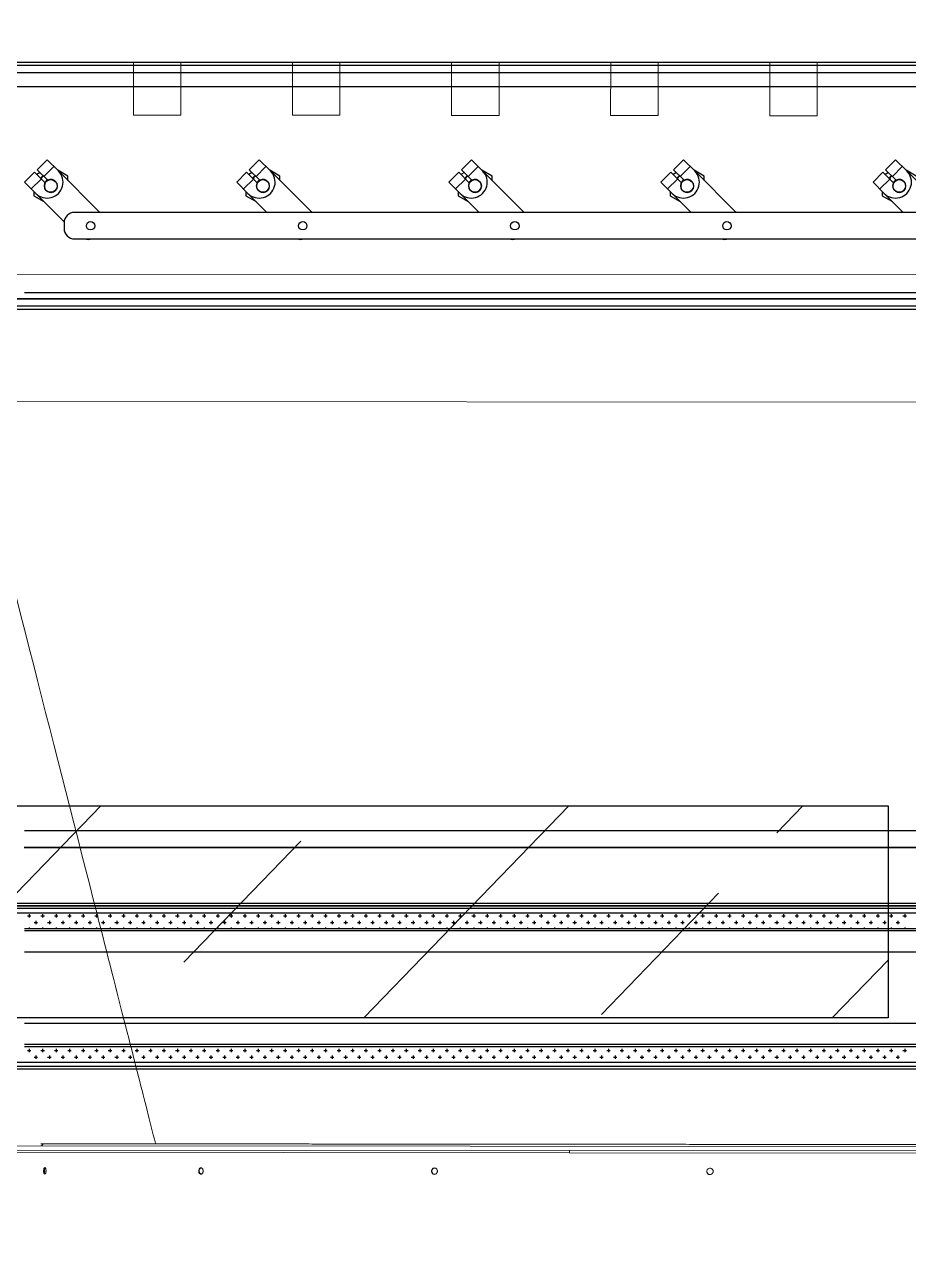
# Model space of a CAD drawing. Header units: millimetres. Extents: x -379292 to 1221486, y 92049 to 447512.
# Drawn here: x -171773 to -170940, y 213018 to 214177 of the extents above; entities that cross this region are included whole.
import ezdxf

# ---------------------------------------------------------------- set-up
doc = ezdxf.new("R2010")
doc.units = ezdxf.units.MM
doc.layers.add('05_WALL', color=3, linetype='Continuous')
doc.layers.add('E_CT_ZA', color=6, linetype='Continuous')
for name, color, linetype, lineweight in [('_Systemair', 3, 'Continuous', 30), ('_Systemair Ventilation Equipments', 7, 'Continuous', 30), ('Aironn-DEF', 7, 'Continuous', 0)]:
    doc.layers.add(name, color=color, linetype=linetype, lineweight=lineweight)
doc.styles.get("Standard").update_dxf_attribs({"font": 'segoeuil.ttf'})

# ---------------------------------------------------------------- blocks, each defined once
blk = doc.blocks.new('GFL 1250')
at = {"layer": '_Systemair Ventilation Equipments', "color": 8}
for p, q in [((12063.17, 3614.68), (12063.17, 3745.78)), ((12063.42, 3614.68), (12063.42, 3745.78)), ((12057.92, 3617.73), (12057.92, 3742.73))]:
    blk.add_line(p, q, dxfattribs=at)
blk = doc.blocks.new('RSA 1250')
at = {"layer": '_Systemair Ventilation Equipments', "color": 8}
blk.add_line((12103.56, 3752.73), (12103.56, 3607.73), dxfattribs=at)
blk = doc.blocks.new('EVH 1250')
at = {"layer": '_Systemair Ventilation Equipments', "color": 8}
for p, q in [((12307.23, 3748.71), (12307.23, 3611.71)), ((12307.48, 3748.71), (12307.48, 3611.71)), ((12307.88, 3611.71), (12307.88, 3748.71)), ((12321.98, 3611.71), (12321.98, 3748.71)), ((12322.38, 3748.71), (12322.38, 3611.71)), ((12322.63, 3748.71), (12322.63, 3611.71)), ((12309.35, 3617.75), (12309.35, 3742.75)), ((12309.55, 3617.75), (12309.55, 3742.75)), ((12311.55, 3617.75), (12311.55, 3742.75)), ((12318.28, 3617.75), (12318.28, 3742.75)), ((12320.28, 3617.75), (12320.28, 3742.75)), ((12320.48, 3617.75), (12320.48, 3742.75)), ((12308.01, 3700.74), (12308.33, 3700.74)), ((12308.17, 3700.58), (12308.17, 3700.9)), ((12308.65, 3700.1), (12308.96, 3700.1)), ((12308.81, 3699.94), (12308.81, 3700.26)), ((12309.28, 3700.74), (12309.32, 3700.74)), ((12320.71, 3700.74), (12321.03, 3700.74)), ((12320.87, 3700.58), (12320.87, 3700.9)), ((12321.35, 3700.1), (12321.66, 3700.1)), ((12321.51, 3699.94), (12321.51, 3700.26)), ((12321.98, 3700.74), (12321.99, 3700.74)), ((12308.01, 3699.47), (12308.33, 3699.47)), ((12308.17, 3699.31), (12308.17, 3699.63)), ((12308.65, 3698.83), (12308.96, 3698.83)), ((12308.81, 3698.67), (12308.81, 3698.99)), ((12309.28, 3699.47), (12309.32, 3699.47)), ((12320.71, 3699.47), (12321.03, 3699.47)), ((12320.87, 3699.31), (12320.87, 3699.63)), ((12321.35, 3698.83), (12321.66, 3698.83)), ((12321.51, 3698.67), (12321.51, 3698.99)), ((12321.98, 3699.47), (12321.99, 3699.47)), ((12308.01, 3698.2), (12308.33, 3698.2)), ((12308.17, 3698.04), (12308.17, 3698.36)), ((12308.65, 3697.56), (12308.96, 3697.56)), ((12308.81, 3697.4), (12308.81, 3697.72)), ((12309.28, 3698.2), (12309.31, 3698.2)), ((12320.71, 3698.2), (12321.03, 3698.2)), ((12320.87, 3698.04), (12320.87, 3698.36)), ((12321.35, 3697.56), (12321.66, 3697.56)), ((12321.51, 3697.4), (12321.51, 3697.72)), ((12321.98, 3698.2), (12321.99, 3698.2)), ((12308.01, 3696.93), (12308.33, 3696.93)), ((12308.17, 3696.77), (12308.17, 3697.09)), ((12308.65, 3696.29), (12308.96, 3696.29)), ((12308.81, 3696.13), (12308.81, 3696.45)), ((12309.28, 3696.93), (12309.31, 3696.93)), ((12320.71, 3696.93), (12321.03, 3696.93)), ((12320.87, 3696.77), (12320.87, 3697.09)), ((12321.35, 3696.29), (12321.66, 3696.29)), ((12321.51, 3696.13), (12321.51, 3696.45)), ((12321.98, 3696.93), (12321.99, 3696.93)), ((12308.01, 3695.66), (12308.33, 3695.66)), ((12308.17, 3695.5), (12308.17, 3695.82)), ((12308.81, 3694.86), (12308.81, 3695.18)), ((12309.28, 3695.66), (12309.31, 3695.66)), ((12320.71, 3695.66), (12321.03, 3695.66)), ((12320.87, 3695.5), (12320.87, 3695.82)), ((12321.51, 3694.86), (12321.51, 3695.18)), ((12321.98, 3695.66), (12322, 3695.66)), ((12308.01, 3694.39), (12308.33, 3694.39)), ((12308.17, 3694.23), (12308.17, 3694.55)), ((12308.65, 3695.02), (12308.96, 3695.02)), ((12309.28, 3694.39), (12309.31, 3694.39)), ((12320.71, 3694.39), (12321.03, 3694.39)), ((12320.87, 3694.23), (12320.87, 3694.55)), ((12321.35, 3695.02), (12321.66, 3695.02)), ((12321.98, 3694.39), (12322, 3694.39)), ((12308.01, 3693.12), (12308.33, 3693.12)), ((12308.17, 3692.96), (12308.17, 3693.28)), ((12308.65, 3693.75), (12308.96, 3693.75)), ((12308.81, 3693.59), (12308.81, 3693.91)), ((12309.28, 3693.12), (12309.31, 3693.12)), ((12320.71, 3693.12), (12321.03, 3693.12)), ((12320.87, 3692.96), (12320.87, 3693.28)), ((12321.35, 3693.75), (12321.66, 3693.75)), ((12321.51, 3693.59), (12321.51, 3693.91)), ((12321.98, 3693.12), (12322, 3693.12)), ((12308.01, 3691.85), (12308.33, 3691.85)), ((12308.17, 3691.69), (12308.17, 3692.01)), ((12308.65, 3692.48), (12308.96, 3692.48)), ((12308.81, 3692.32), (12308.81, 3692.64)), ((12309.28, 3691.85), (12309.31, 3691.85)), ((12320.71, 3691.85), (12321.03, 3691.85)), ((12320.87, 3691.69), (12320.87, 3692.01)), ((12321.35, 3692.48), (12321.66, 3692.48)), ((12321.51, 3692.32), (12321.51, 3692.64)), ((12321.98, 3691.85), (12322, 3691.85)), ((12308.01, 3690.58), (12308.33, 3690.58)), ((12308.17, 3690.42), (12308.17, 3690.74)), ((12308.65, 3691.21), (12308.96, 3691.21)), ((12308.81, 3691.05), (12308.81, 3691.37)), ((12309.28, 3690.58), (12309.31, 3690.58)), ((12320.71, 3690.58), (12321.03, 3690.58)), ((12320.87, 3690.42), (12320.87, 3690.74)), ((12321.35, 3691.21), (12321.66, 3691.21)), ((12321.51, 3691.05), (12321.51, 3691.37)), ((12321.98, 3690.58), (12322, 3690.58)), ((12308.17, 3689.15), (12308.17, 3689.47)), ((12308.65, 3689.94), (12308.96, 3689.94)), ((12308.81, 3689.78), (12308.81, 3690.1)), ((12320.87, 3689.15), (12320.87, 3689.47)), ((12321.35, 3689.94), (12321.66, 3689.94)), ((12321.51, 3689.78), (12321.51, 3690.1)), ((12308.01, 3689.31), (12308.33, 3689.31)), ((12308.17, 3687.88), (12308.17, 3688.2)), ((12308.65, 3688.67), (12308.96, 3688.67)), ((12308.81, 3688.51), (12308.81, 3688.83)), ((12309.28, 3689.31), (12309.31, 3689.31)), ((12320.71, 3689.31), (12321.03, 3689.31)), ((12320.87, 3687.88), (12320.87, 3688.2)), ((12321.35, 3688.67), (12321.66, 3688.67)), ((12321.51, 3688.51), (12321.51, 3688.83)), ((12321.98, 3689.31), (12322, 3689.31)), ((12308.01, 3688.04), (12308.33, 3688.04)), ((12308.65, 3687.4), (12308.96, 3687.4)), ((12308.81, 3687.24), (12308.81, 3687.56)), ((12309.28, 3688.04), (12309.31, 3688.04)), ((12320.71, 3688.04), (12321.03, 3688.04)), ((12321.35, 3687.4), (12321.66, 3687.4)), ((12321.51, 3687.24), (12321.51, 3687.56)), ((12321.98, 3688.04), (12322, 3688.04)), ((12308.01, 3686.77), (12308.33, 3686.77)), ((12308.17, 3686.61), (12308.17, 3686.93)), ((12308.65, 3686.13), (12308.96, 3686.13)), ((12308.81, 3685.97), (12308.81, 3686.29)), ((12309.28, 3686.77), (12309.31, 3686.77)), ((12320.71, 3686.77), (12321.03, 3686.77)), ((12320.87, 3686.61), (12320.87, 3686.93)), ((12321.35, 3686.13), (12321.66, 3686.13)), ((12321.51, 3685.97), (12321.51, 3686.29)), ((12321.98, 3686.77), (12322, 3686.77)), ((12308.01, 3685.5), (12308.33, 3685.5)), ((12308.17, 3685.34), (12308.17, 3685.66)), ((12308.65, 3684.86), (12308.96, 3684.86)), ((12308.81, 3684.7), (12308.81, 3685.02)), ((12309.28, 3685.5), (12309.3, 3685.5)), ((12320.71, 3685.5), (12321.03, 3685.5)), ((12320.87, 3685.34), (12320.87, 3685.66)), ((12321.35, 3684.86), (12321.66, 3684.86)), ((12321.51, 3684.7), (12321.51, 3685.02)), ((12321.98, 3685.5), (12322, 3685.5)), ((12308.01, 3684.23), (12308.33, 3684.23)), ((12308.17, 3684.07), (12308.17, 3684.39)), ((12308.65, 3683.59), (12308.96, 3683.59)), ((12308.81, 3683.43), (12308.81, 3683.75)), ((12309.28, 3684.23), (12309.3, 3684.23)), ((12320.71, 3684.23), (12321.03, 3684.23)), ((12320.87, 3684.07), (12320.87, 3684.39)), ((12321.35, 3683.59), (12321.66, 3683.59)), ((12321.51, 3683.43), (12321.51, 3683.75)), ((12321.98, 3684.23), (12322, 3684.23)), ((12308.01, 3682.96), (12308.33, 3682.96)), ((12308.17, 3682.8), (12308.17, 3683.12)), ((12308.81, 3682.16), (12308.81, 3682.48)), ((12309.28, 3682.96), (12309.3, 3682.96)), ((12320.71, 3682.96), (12321.03, 3682.96)), ((12320.87, 3682.8), (12320.87, 3683.12)), ((12321.51, 3682.16), (12321.51, 3682.48)), ((12321.98, 3682.96), (12322, 3682.96)), ((12308.01, 3681.69), (12308.33, 3681.69)), ((12308.17, 3681.53), (12308.17, 3681.85)), ((12308.65, 3682.32), (12308.96, 3682.32)), ((12308.81, 3680.89), (12308.81, 3681.21)), ((12309.28, 3681.69), (12309.3, 3681.69)), ((12320.71, 3681.69), (12321.03, 3681.69)), ((12320.87, 3681.53), (12320.87, 3681.85)), ((12321.35, 3682.32), (12321.66, 3682.32)), ((12321.51, 3680.89), (12321.51, 3681.21)), ((12321.98, 3681.69), (12322, 3681.69)), ((12308.01, 3680.42), (12308.33, 3680.42)), ((12308.17, 3680.26), (12308.17, 3680.58)), ((12308.65, 3681.05), (12308.96, 3681.05)), ((12309.28, 3680.42), (12309.3, 3680.42)), ((12320.71, 3680.42), (12321.03, 3680.42)), ((12320.87, 3680.26), (12320.87, 3680.58)), ((12321.35, 3681.05), (12321.66, 3681.05)), ((12321.98, 3680.42), (12322, 3680.42)), ((12308.01, 3679.15), (12308.33, 3679.15)), ((12308.17, 3678.99), (12308.17, 3679.31)), ((12308.65, 3679.78), (12308.96, 3679.78)), ((12308.81, 3679.62), (12308.81, 3679.94)), ((12309.28, 3679.15), (12309.3, 3679.15)), ((12320.71, 3679.15), (12321.03, 3679.15)), ((12320.87, 3678.99), (12320.87, 3679.31)), ((12321.35, 3679.78), (12321.66, 3679.78)), ((12321.51, 3679.62), (12321.51, 3679.94)), ((12321.98, 3679.15), (12322, 3679.15)), ((12308.01, 3677.88), (12308.33, 3677.88)), ((12308.17, 3677.72), (12308.17, 3678.04)), ((12308.65, 3678.51), (12308.96, 3678.51)), ((12308.81, 3678.35), (12308.81, 3678.67)), ((12309.28, 3677.88), (12309.3, 3677.88)), ((12320.71, 3677.88), (12321.03, 3677.88)), ((12320.87, 3677.72), (12320.87, 3678.04)), ((12321.35, 3678.51), (12321.66, 3678.51)), ((12321.51, 3678.35), (12321.51, 3678.67)), ((12321.98, 3677.88), (12322, 3677.88)), ((12308.01, 3676.61), (12308.33, 3676.61)), ((12308.17, 3676.45), (12308.17, 3676.77)), ((12308.65, 3677.24), (12308.96, 3677.24)), ((12308.81, 3677.08), (12308.81, 3677.4)), ((12309.28, 3676.61), (12309.3, 3676.61)), ((12320.71, 3676.61), (12321.03, 3676.61)), ((12320.87, 3676.45), (12320.87, 3676.77)), ((12321.35, 3677.24), (12321.66, 3677.24)), ((12321.51, 3677.08), (12321.51, 3677.4)), ((12321.98, 3676.61), (12322, 3676.61)), ((12308.17, 3675.18), (12308.17, 3675.5)), ((12308.65, 3675.97), (12308.96, 3675.97)), ((12308.81, 3675.81), (12308.81, 3676.13)), ((12320.87, 3675.18), (12320.87, 3675.5)), ((12321.35, 3675.97), (12321.66, 3675.97)), ((12321.51, 3675.81), (12321.51, 3676.13)), ((12308.01, 3675.34), (12308.33, 3675.34)), ((12308.65, 3674.7), (12308.96, 3674.7)), ((12308.81, 3674.54), (12308.81, 3674.86)), ((12309.28, 3675.34), (12309.3, 3675.34)), ((12320.71, 3675.34), (12321.03, 3675.34)), ((12321.35, 3674.7), (12321.66, 3674.7)), ((12321.51, 3674.54), (12321.51, 3674.86)), ((12321.98, 3675.34), (12322, 3675.34)), ((12308.01, 3674.07), (12308.33, 3674.07)), ((12308.17, 3673.91), (12308.17, 3674.23)), ((12308.65, 3673.43), (12308.96, 3673.43)), ((12308.81, 3673.27), (12308.81, 3673.59)), ((12309.28, 3674.07), (12309.31, 3674.07)), ((12320.71, 3674.07), (12321.03, 3674.07)), ((12320.87, 3673.91), (12320.87, 3674.23)), ((12321.35, 3673.43), (12321.66, 3673.43)), ((12321.51, 3673.27), (12321.51, 3673.59)), ((12321.98, 3674.07), (12322, 3674.07)), ((12308.01, 3672.8), (12308.33, 3672.8)), ((12308.17, 3672.64), (12308.17, 3672.96)), ((12308.65, 3672.16), (12308.96, 3672.16)), ((12308.81, 3672), (12308.81, 3672.32)), ((12309.28, 3672.8), (12309.31, 3672.8)), ((12320.71, 3672.8), (12321.03, 3672.8)), ((12320.87, 3672.64), (12320.87, 3672.96)), ((12321.35, 3672.16), (12321.66, 3672.16)), ((12321.51, 3672), (12321.51, 3672.32)), ((12321.98, 3672.8), (12322, 3672.8)), ((12308.01, 3671.53), (12308.33, 3671.53)), ((12308.17, 3671.37), (12308.17, 3671.69)), ((12308.65, 3670.89), (12308.96, 3670.89)), ((12308.81, 3670.73), (12308.81, 3671.05)), ((12309.28, 3671.53), (12309.31, 3671.53)), ((12320.71, 3671.53), (12321.03, 3671.53)), ((12320.87, 3671.37), (12320.87, 3671.69)), ((12321.35, 3670.89), (12321.66, 3670.89)), ((12321.51, 3670.73), (12321.51, 3671.05)), ((12321.98, 3671.53), (12322, 3671.53)), ((12308.01, 3670.26), (12308.33, 3670.26)), ((12308.17, 3670.1), (12308.17, 3670.42)), ((12308.65, 3669.62), (12308.96, 3669.62)), ((12308.81, 3669.46), (12308.81, 3669.78)), ((12309.28, 3670.26), (12309.31, 3670.26)), ((12320.71, 3670.26), (12321.03, 3670.26)), ((12320.87, 3670.1), (12320.87, 3670.42)), ((12321.35, 3669.62), (12321.66, 3669.62)), ((12321.51, 3669.46), (12321.51, 3669.78)), ((12321.98, 3670.26), (12322, 3670.26)), ((12308.01, 3668.99), (12308.33, 3668.99)), ((12308.17, 3668.83), (12308.17, 3669.15)), ((12308.81, 3668.19), (12308.81, 3668.51)), ((12309.28, 3668.99), (12309.31, 3668.99)), ((12320.71, 3668.99), (12321.03, 3668.99)), ((12320.87, 3668.83), (12320.87, 3669.15)), ((12321.51, 3668.19), (12321.51, 3668.51)), ((12321.98, 3668.99), (12322, 3668.99)), ((12308.01, 3667.72), (12308.33, 3667.72)), ((12308.17, 3667.56), (12308.17, 3667.88)), ((12308.65, 3668.35), (12308.96, 3668.35)), ((12309.28, 3667.72), (12309.31, 3667.72)), ((12320.71, 3667.72), (12321.03, 3667.72)), ((12320.87, 3667.56), (12320.87, 3667.88)), ((12321.35, 3668.35), (12321.66, 3668.35)), ((12321.98, 3667.72), (12322, 3667.72)), ((12308.01, 3666.45), (12308.33, 3666.45)), ((12308.17, 3666.29), (12308.17, 3666.61)), ((12308.65, 3667.08), (12308.96, 3667.08)), ((12308.81, 3666.92), (12308.81, 3667.24)), ((12309.28, 3666.45), (12309.31, 3666.45)), ((12320.71, 3666.45), (12321.03, 3666.45)), ((12320.87, 3666.29), (12320.87, 3666.61)), ((12321.35, 3667.08), (12321.66, 3667.08)), ((12321.51, 3666.92), (12321.51, 3667.24)), ((12321.98, 3666.45), (12322, 3666.45)), ((12308.01, 3665.18), (12308.33, 3665.18)), ((12308.17, 3665.02), (12308.17, 3665.34)), ((12308.65, 3665.81), (12308.96, 3665.81)), ((12308.81, 3665.65), (12308.81, 3665.97)), ((12309.28, 3665.18), (12309.31, 3665.18)), ((12320.71, 3665.18), (12321.03, 3665.18)), ((12320.87, 3665.02), (12320.87, 3665.34)), ((12321.35, 3665.81), (12321.66, 3665.81)), ((12321.51, 3665.65), (12321.51, 3665.97)), ((12321.98, 3665.18), (12322, 3665.18)), ((12308.01, 3663.91), (12308.33, 3663.91)), ((12308.17, 3663.75), (12308.17, 3664.07)), ((12308.65, 3664.54), (12308.96, 3664.54)), ((12308.81, 3664.38), (12308.81, 3664.7)), ((12309.28, 3663.91), (12309.31, 3663.91)), ((12320.71, 3663.91), (12321.03, 3663.91)), ((12320.87, 3663.75), (12320.87, 3664.07)), ((12321.35, 3664.54), (12321.66, 3664.54)), ((12321.51, 3664.38), (12321.51, 3664.7)), ((12321.98, 3663.91), (12321.99, 3663.91)), ((12308.17, 3662.48), (12308.17, 3662.8)), ((12308.65, 3663.27), (12308.96, 3663.27)), ((12308.81, 3663.11), (12308.81, 3663.43)), ((12320.87, 3662.48), (12320.87, 3662.8)), ((12321.35, 3663.27), (12321.66, 3663.27)), ((12321.51, 3663.11), (12321.51, 3663.43)), ((12308.01, 3662.64), (12308.33, 3662.64)), ((12308.17, 3661.21), (12308.17, 3661.53)), ((12308.65, 3662), (12308.96, 3662)), ((12308.81, 3661.84), (12308.81, 3662.16)), ((12309.28, 3662.64), (12309.31, 3662.64)), ((12320.71, 3662.64), (12321.03, 3662.64)), ((12320.87, 3661.21), (12320.87, 3661.53)), ((12321.35, 3662), (12321.66, 3662)), ((12321.51, 3661.84), (12321.51, 3662.16)), ((12321.98, 3662.64), (12321.99, 3662.64)), ((12308.01, 3661.37), (12308.33, 3661.37)), ((12308.65, 3660.73), (12308.96, 3660.73)), ((12308.81, 3660.57), (12308.81, 3660.89)), ((12309.28, 3661.37), (12309.32, 3661.37)), ((12320.71, 3661.37), (12321.03, 3661.37)), ((12321.35, 3660.73), (12321.66, 3660.73)), ((12321.51, 3660.57), (12321.51, 3660.89)), ((12321.98, 3661.37), (12321.99, 3661.37)), ((12308.01, 3660.1), (12308.33, 3660.1)), ((12308.17, 3659.94), (12308.17, 3660.26)), ((12308.65, 3659.46), (12308.96, 3659.46)), ((12308.81, 3659.3), (12308.81, 3659.62)), ((12309.28, 3660.1), (12309.32, 3660.1)), ((12320.71, 3660.1), (12321.03, 3660.1)), ((12320.87, 3659.94), (12320.87, 3660.26)), ((12321.35, 3659.46), (12321.66, 3659.46)), ((12321.51, 3659.3), (12321.51, 3659.62)), ((12321.98, 3660.1), (12321.99, 3660.1)), ((12308.01, 3658.83), (12308.33, 3658.83)), ((12308.17, 3658.67), (12308.17, 3658.99)), ((12308.65, 3658.19), (12308.96, 3658.19)), ((12308.81, 3658.03), (12308.81, 3658.35)), ((12309.28, 3658.83), (12309.32, 3658.83)), ((12320.71, 3658.83), (12321.03, 3658.83)), ((12320.87, 3658.67), (12320.87, 3658.99)), ((12321.35, 3658.19), (12321.66, 3658.19)), ((12321.51, 3658.03), (12321.51, 3658.35)), ((12321.98, 3658.83), (12321.99, 3658.83)), ((12308.01, 3657.56), (12308.33, 3657.56)), ((12308.17, 3657.4), (12308.17, 3657.72)), ((12308.65, 3656.92), (12308.96, 3656.92)), ((12308.81, 3656.76), (12308.81, 3657.08)), ((12309.28, 3657.56), (12309.32, 3657.56)), ((12320.71, 3657.56), (12321.03, 3657.56)), ((12320.87, 3657.4), (12320.87, 3657.72)), ((12321.35, 3656.92), (12321.66, 3656.92)), ((12321.51, 3656.76), (12321.51, 3657.08)), ((12321.98, 3657.56), (12321.99, 3657.56)), ((12308.01, 3656.29), (12308.33, 3656.29)), ((12308.17, 3656.13), (12308.17, 3656.45)), ((12308.81, 3655.49), (12308.81, 3655.81)), ((12309.28, 3656.29), (12309.32, 3656.29)), ((12320.71, 3656.29), (12321.03, 3656.29)), ((12320.87, 3656.13), (12320.87, 3656.45)), ((12321.51, 3655.49), (12321.51, 3655.81)), ((12321.98, 3656.29), (12321.99, 3656.29)), ((12308.01, 3655.02), (12308.33, 3655.02)), ((12308.17, 3654.86), (12308.17, 3655.18)), ((12308.65, 3655.65), (12308.96, 3655.65)), ((12308.81, 3654.22), (12308.81, 3654.54)), ((12309.28, 3655.02), (12309.32, 3655.02)), ((12320.71, 3655.02), (12321.03, 3655.02)), ((12320.87, 3654.86), (12320.87, 3655.18)), ((12321.35, 3655.65), (12321.66, 3655.65)), ((12321.51, 3654.22), (12321.51, 3654.54)), ((12321.98, 3655.02), (12321.99, 3655.02)), ((12308.01, 3653.75), (12308.33, 3653.75)), ((12308.17, 3653.59), (12308.17, 3653.91)), ((12308.65, 3654.38), (12308.96, 3654.38)), ((12309.28, 3653.75), (12309.32, 3653.75)), ((12320.71, 3653.75), (12321.03, 3653.75)), ((12320.87, 3653.59), (12320.87, 3653.91)), ((12321.35, 3654.38), (12321.66, 3654.38)), ((12321.98, 3653.75), (12321.99, 3653.75)), ((12308.01, 3652.48), (12308.33, 3652.48)), ((12308.17, 3652.32), (12308.17, 3652.64)), ((12308.65, 3653.11), (12308.96, 3653.11)), ((12308.81, 3652.95), (12308.81, 3653.27)), ((12309.28, 3652.48), (12309.32, 3652.48)), ((12320.71, 3652.48), (12321.03, 3652.48)), ((12320.87, 3652.32), (12320.87, 3652.64)), ((12321.35, 3653.11), (12321.66, 3653.11)), ((12321.51, 3652.95), (12321.51, 3653.27)), ((12321.98, 3652.48), (12321.99, 3652.48)), ((12308.01, 3651.21), (12308.33, 3651.21)), ((12308.17, 3651.05), (12308.17, 3651.37)), ((12308.65, 3651.84), (12308.96, 3651.84)), ((12308.81, 3651.68), (12308.81, 3652)), ((12309.28, 3651.21), (12309.32, 3651.21)), ((12320.71, 3651.21), (12321.03, 3651.21)), ((12320.87, 3651.05), (12320.87, 3651.37)), ((12321.35, 3651.84), (12321.66, 3651.84)), ((12321.51, 3651.68), (12321.51, 3652)), ((12321.98, 3651.21), (12321.99, 3651.21)), ((12308.01, 3649.94), (12308.33, 3649.94)), ((12308.17, 3649.78), (12308.17, 3650.1)), ((12308.65, 3650.57), (12308.96, 3650.57)), ((12308.81, 3650.41), (12308.81, 3650.73)), ((12309.28, 3649.94), (12309.32, 3649.94)), ((12320.71, 3649.94), (12321.03, 3649.94)), ((12320.87, 3649.78), (12320.87, 3650.1)), ((12321.35, 3650.57), (12321.66, 3650.57)), ((12321.51, 3650.41), (12321.51, 3650.73)), ((12321.98, 3649.94), (12321.99, 3649.94)), ((12308.17, 3648.51), (12308.17, 3648.83)), ((12308.65, 3649.3), (12308.96, 3649.3)), ((12308.81, 3649.14), (12308.81, 3649.46)), ((12320.87, 3648.51), (12320.87, 3648.83)), ((12321.35, 3649.3), (12321.66, 3649.3)), ((12321.51, 3649.14), (12321.51, 3649.46)), ((12308.01, 3648.67), (12308.33, 3648.67)), ((12308.65, 3648.03), (12308.96, 3648.03)), ((12308.81, 3647.87), (12308.81, 3648.19)), ((12309.28, 3648.67), (12309.33, 3648.67)), ((12320.71, 3648.67), (12321.03, 3648.67)), ((12321.35, 3648.03), (12321.66, 3648.03)), ((12321.51, 3647.87), (12321.51, 3648.19)), ((12321.98, 3648.67), (12321.99, 3648.67)), ((12308.01, 3647.4), (12308.33, 3647.4)), ((12308.17, 3647.24), (12308.17, 3647.56)), ((12308.65, 3646.76), (12308.96, 3646.76)), ((12308.81, 3646.6), (12308.81, 3646.92)), ((12309.28, 3647.4), (12309.33, 3647.4)), ((12320.71, 3647.4), (12321.03, 3647.4)), ((12320.87, 3647.24), (12320.87, 3647.56)), ((12321.35, 3646.76), (12321.66, 3646.76)), ((12321.51, 3646.6), (12321.51, 3646.92)), ((12321.98, 3647.4), (12321.99, 3647.4)), ((12308.01, 3646.13), (12308.33, 3646.13)), ((12308.17, 3645.97), (12308.17, 3646.29)), ((12308.65, 3645.49), (12308.96, 3645.49)), ((12308.81, 3645.33), (12308.81, 3645.65)), ((12309.28, 3646.13), (12309.33, 3646.13)), ((12320.71, 3646.13), (12321.03, 3646.13)), ((12320.87, 3645.97), (12320.87, 3646.29)), ((12321.35, 3645.49), (12321.66, 3645.49)), ((12321.51, 3645.33), (12321.51, 3645.65)), ((12321.98, 3646.13), (12321.99, 3646.13)), ((12308.01, 3644.86), (12308.33, 3644.86)), ((12308.17, 3644.7), (12308.17, 3645.02)), ((12308.65, 3644.22), (12308.96, 3644.22)), ((12308.81, 3644.06), (12308.81, 3644.38)), ((12309.28, 3644.86), (12309.33, 3644.86)), ((12320.71, 3644.86), (12321.03, 3644.86)), ((12320.87, 3644.7), (12320.87, 3645.02)), ((12321.35, 3644.22), (12321.66, 3644.22)), ((12321.51, 3644.06), (12321.51, 3644.38)), ((12321.98, 3644.86), (12321.99, 3644.86)), ((12308.01, 3643.59), (12308.33, 3643.59)), ((12308.17, 3643.43), (12308.17, 3643.75)), ((12308.65, 3642.95), (12308.96, 3642.95)), ((12308.81, 3642.79), (12308.81, 3643.11)), ((12309.28, 3643.59), (12309.33, 3643.59)), ((12320.71, 3643.59), (12321.03, 3643.59)), ((12320.87, 3643.43), (12320.87, 3643.75)), ((12321.35, 3642.95), (12321.66, 3642.95)), ((12321.51, 3642.79), (12321.51, 3643.11)), ((12321.98, 3643.59), (12321.99, 3643.59)), ((12308.01, 3642.32), (12308.33, 3642.32)), ((12308.17, 3642.16), (12308.17, 3642.48)), ((12308.81, 3641.52), (12308.81, 3641.84)), ((12309.28, 3642.32), (12309.33, 3642.32)), ((12320.71, 3642.32), (12321.03, 3642.32)), ((12320.87, 3642.16), (12320.87, 3642.48)), ((12321.51, 3641.52), (12321.51, 3641.84)), ((12321.98, 3642.32), (12321.99, 3642.32)), ((12308.01, 3641.05), (12308.33, 3641.05)), ((12308.17, 3640.89), (12308.17, 3641.21)), ((12308.65, 3641.68), (12308.96, 3641.68)), ((12309.28, 3641.05), (12309.33, 3641.05)), ((12320.71, 3641.05), (12321.03, 3641.05)), ((12320.87, 3640.89), (12320.87, 3641.21)), ((12321.35, 3641.68), (12321.66, 3641.68)), ((12321.98, 3641.05), (12321.99, 3641.05)), ((12308.01, 3639.78), (12308.33, 3639.78)), ((12308.17, 3639.62), (12308.17, 3639.94)), ((12308.65, 3640.41), (12308.96, 3640.41)), ((12308.81, 3640.25), (12308.81, 3640.57)), ((12309.28, 3639.78), (12309.33, 3639.78)), ((12320.71, 3639.78), (12321.03, 3639.78)), ((12320.87, 3639.62), (12320.87, 3639.94)), ((12321.35, 3640.41), (12321.66, 3640.41)), ((12321.51, 3640.25), (12321.51, 3640.57)), ((12321.98, 3639.78), (12321.99, 3639.78)), ((12308.01, 3638.51), (12308.33, 3638.51)), ((12308.17, 3638.35), (12308.17, 3638.67)), ((12308.65, 3639.14), (12308.96, 3639.14)), ((12308.81, 3638.98), (12308.81, 3639.3)), ((12309.28, 3638.51), (12309.33, 3638.51)), ((12320.71, 3638.51), (12321.03, 3638.51)), ((12320.87, 3638.35), (12320.87, 3638.67)), ((12321.35, 3639.14), (12321.66, 3639.14)), ((12321.51, 3638.98), (12321.51, 3639.3)), ((12321.98, 3638.51), (12321.99, 3638.51)), ((12308.01, 3637.24), (12308.33, 3637.24)), ((12308.17, 3637.08), (12308.17, 3637.4)), ((12308.65, 3637.87), (12308.96, 3637.87)), ((12308.81, 3637.71), (12308.81, 3638.03)), ((12309.28, 3637.24), (12309.33, 3637.24)), ((12320.71, 3637.24), (12321.03, 3637.24)), ((12320.87, 3637.08), (12320.87, 3637.4)), ((12321.35, 3637.87), (12321.66, 3637.87)), ((12321.51, 3637.71), (12321.51, 3638.03)), ((12321.98, 3637.24), (12321.99, 3637.24)), ((12308.01, 3635.97), (12308.33, 3635.97)), ((12308.17, 3635.81), (12308.17, 3636.13)), ((12308.65, 3636.6), (12308.96, 3636.6)), ((12308.81, 3636.44), (12308.81, 3636.76)), ((12309.28, 3635.97), (12309.34, 3635.97)), ((12320.71, 3635.97), (12321.03, 3635.97)), ((12320.87, 3635.81), (12320.87, 3636.13)), ((12321.35, 3636.6), (12321.66, 3636.6)), ((12321.51, 3636.44), (12321.51, 3636.76)), ((12321.98, 3635.97), (12321.99, 3635.97)), ((12308.17, 3634.54), (12308.17, 3634.86)), ((12308.65, 3635.33), (12308.96, 3635.33)), ((12308.81, 3635.17), (12308.81, 3635.49)), ((12320.87, 3634.54), (12320.87, 3634.86)), ((12321.35, 3635.33), (12321.66, 3635.33)), ((12321.51, 3635.17), (12321.51, 3635.49)), ((12308.01, 3634.7), (12308.33, 3634.7)), ((12308.65, 3634.06), (12308.96, 3634.06)), ((12308.81, 3633.9), (12308.81, 3634.22)), ((12309.28, 3634.7), (12309.34, 3634.7)), ((12320.71, 3634.7), (12321.03, 3634.7)), ((12321.35, 3634.06), (12321.66, 3634.06)), ((12321.51, 3633.9), (12321.51, 3634.22)), ((12321.98, 3634.7), (12321.98, 3634.7)), ((12308.01, 3633.43), (12308.33, 3633.43)), ((12308.17, 3633.27), (12308.17, 3633.59)), ((12308.65, 3632.79), (12308.96, 3632.79)), ((12308.81, 3632.63), (12308.81, 3632.95)), ((12309.28, 3633.43), (12309.34, 3633.43)), ((12320.71, 3633.43), (12321.03, 3633.43)), ((12320.87, 3633.27), (12320.87, 3633.59)), ((12321.35, 3632.79), (12321.66, 3632.79)), ((12321.51, 3632.63), (12321.51, 3632.95)), ((12321.98, 3633.43), (12321.98, 3633.43)), ((12308.01, 3632.16), (12308.33, 3632.16)), ((12308.17, 3632), (12308.17, 3632.32)), ((12308.65, 3631.52), (12308.96, 3631.52)), ((12308.81, 3631.36), (12308.81, 3631.68)), ((12309.28, 3632.16), (12309.34, 3632.16)), ((12320.71, 3632.16), (12321.03, 3632.16)), ((12320.87, 3632), (12320.87, 3632.32)), ((12321.35, 3631.52), (12321.66, 3631.52)), ((12321.51, 3631.36), (12321.51, 3631.68)), ((12321.98, 3632.16), (12321.98, 3632.16)), ((12308.01, 3630.89), (12308.33, 3630.89)), ((12308.17, 3630.73), (12308.17, 3631.05)), ((12308.65, 3630.25), (12308.96, 3630.25)), ((12308.81, 3630.09), (12308.81, 3630.41)), ((12309.28, 3630.89), (12309.34, 3630.89)), ((12320.71, 3630.89), (12321.03, 3630.89)), ((12320.87, 3630.73), (12320.87, 3631.05)), ((12321.35, 3630.25), (12321.66, 3630.25)), ((12321.51, 3630.09), (12321.51, 3630.41)), ((12321.98, 3630.89), (12321.98, 3630.89)), ((12308.01, 3629.62), (12308.33, 3629.62)), ((12308.17, 3629.46), (12308.17, 3629.78)), ((12308.81, 3628.82), (12308.81, 3629.14)), ((12309.28, 3629.62), (12309.34, 3629.62)), ((12320.71, 3629.62), (12321.03, 3629.62)), ((12320.87, 3629.46), (12320.87, 3629.78)), ((12321.51, 3628.82), (12321.51, 3629.14)), ((12321.98, 3629.62), (12321.98, 3629.62)), ((12308.01, 3628.35), (12308.33, 3628.35)), ((12308.17, 3628.19), (12308.17, 3628.51)), ((12308.65, 3628.98), (12308.96, 3628.98)), ((12308.81, 3627.55), (12308.81, 3627.87)), ((12309.28, 3628.35), (12309.34, 3628.35)), ((12320.71, 3628.35), (12321.03, 3628.35)), ((12320.87, 3628.19), (12320.87, 3628.51)), ((12321.35, 3628.98), (12321.66, 3628.98)), ((12321.51, 3627.55), (12321.51, 3627.87)), ((12321.98, 3628.35), (12321.98, 3628.35)), ((12308.01, 3627.08), (12308.33, 3627.08)), ((12308.17, 3626.92), (12308.17, 3627.24)), ((12308.65, 3627.71), (12308.96, 3627.71)), ((12309.28, 3627.08), (12309.34, 3627.08)), ((12320.71, 3627.08), (12321.03, 3627.08)), ((12320.87, 3626.92), (12320.87, 3627.24)), ((12321.35, 3627.71), (12321.66, 3627.71)), ((12308.01, 3625.81), (12308.33, 3625.81)), ((12308.17, 3625.65), (12308.17, 3625.97)), ((12308.65, 3626.44), (12308.96, 3626.44)), ((12308.81, 3626.28), (12308.81, 3626.6)), ((12309.28, 3625.81), (12309.34, 3625.81)), ((12320.71, 3625.81), (12321.03, 3625.81)), ((12320.87, 3625.65), (12320.87, 3625.97)), ((12321.35, 3626.44), (12321.66, 3626.44)), ((12321.51, 3626.28), (12321.51, 3626.6)), ((12308.01, 3624.54), (12308.33, 3624.54)), ((12308.17, 3624.38), (12308.17, 3624.7)), ((12308.65, 3625.17), (12308.96, 3625.17)), ((12308.81, 3625.01), (12308.81, 3625.33)), ((12309.28, 3624.54), (12309.35, 3624.54)), ((12320.71, 3624.54), (12321.03, 3624.54)), ((12320.87, 3624.38), (12320.87, 3624.7)), ((12321.35, 3625.17), (12321.66, 3625.17)), ((12321.51, 3625.01), (12321.51, 3625.33)), ((12308.01, 3623.27), (12308.33, 3623.27)), ((12308.17, 3623.11), (12308.17, 3623.43)), ((12308.65, 3623.9), (12308.96, 3623.9)), ((12308.81, 3623.74), (12308.81, 3624.06)), ((12309.28, 3623.27), (12309.35, 3623.27)), ((12320.71, 3623.27), (12321.03, 3623.27)), ((12320.87, 3623.11), (12320.87, 3623.43)), ((12321.35, 3623.9), (12321.66, 3623.9)), ((12321.51, 3623.74), (12321.51, 3624.06)), ((12308.17, 3621.84), (12308.17, 3622.16)), ((12308.65, 3622.63), (12308.96, 3622.63)), ((12308.81, 3622.47), (12308.81, 3622.79)), ((12320.87, 3621.84), (12320.87, 3622.16)), ((12321.35, 3622.63), (12321.66, 3622.63)), ((12321.51, 3622.47), (12321.51, 3622.79)), ((12308.01, 3622), (12308.33, 3622)), ((12308.65, 3621.36), (12308.96, 3621.36)), ((12308.81, 3621.2), (12308.81, 3621.52)), ((12309.28, 3622), (12309.35, 3622)), ((12320.71, 3622), (12321.03, 3622)), ((12321.35, 3621.36), (12321.66, 3621.36)), ((12321.51, 3621.2), (12321.51, 3621.52)), ((12308.01, 3620.73), (12308.33, 3620.73)), ((12308.17, 3620.57), (12308.17, 3620.89)), ((12308.65, 3620.09), (12308.96, 3620.09)), ((12308.81, 3619.93), (12308.81, 3620.25)), ((12309.28, 3620.73), (12309.35, 3620.73)), ((12320.71, 3620.73), (12321.03, 3620.73)), ((12320.87, 3620.57), (12320.87, 3620.89)), ((12321.35, 3620.09), (12321.66, 3620.09)), ((12321.51, 3619.93), (12321.51, 3620.25)), ((12308.01, 3619.46), (12308.33, 3619.46)), ((12308.17, 3619.3), (12308.17, 3619.62)), ((12308.65, 3618.82), (12308.96, 3618.82)), ((12308.81, 3618.66), (12308.81, 3618.98)), ((12309.28, 3619.46), (12309.35, 3619.46)), ((12320.71, 3619.46), (12321.03, 3619.46)), ((12320.87, 3619.3), (12320.87, 3619.62)), ((12321.35, 3618.82), (12321.66, 3618.82)), ((12321.51, 3618.66), (12321.51, 3618.98)), ((12308.01, 3618.19), (12308.33, 3618.19)), ((12308.17, 3618.03), (12308.17, 3618.35)), ((12309.28, 3618.19), (12309.35, 3618.19)), ((12320.71, 3618.19), (12321.03, 3618.19)), ((12320.87, 3618.03), (12320.87, 3618.35))]:
    blk.add_line(p, q, dxfattribs=at)
blk = doc.blocks.new('GDD 1250')
at = {"layer": '_Systemair Ventilation Equipments', "color": 8, "linetype": 'Continuous'}
for p, q in [((12625.02, 1429.51), (12625.02, 1282.91)), ((12625.32, 1429.51), (12625.32, 1282.91)), ((12626.02, 1429.51), (12626.02, 1282.91)), ((12647.32, 1429.51), (12647.32, 1282.91)), ((12648.02, 1429.51), (12648.02, 1282.91)), ((12648.32, 1429.51), (12648.32, 1282.91)), ((12639.17, 1421.46), (12639.17, 1298.46)), ((12641.67, 1298.46), (12641.67, 1421.46)), ((12639.15, 1380.81), (12635.26, 1376.92)), ((12634.2, 1375.86), (12635.26, 1376.92)), ((12635.75, 1377.81), (12635.2, 1376.86)), ((12634.2, 1375.86), (12635.14, 1374.92)), ((12634.83, 1376.49), (12635.77, 1375.56)), ((12635.14, 1374.92), (12636.13, 1375.92)), ((12635.38, 1374.67), (12636.38, 1375.67)), ((12637.38, 1374.8), (12639.17, 1376.59)), ((12637.6, 1374.61), (12638.15, 1375.56)), ((12635.38, 1374.67), (12636.32, 1373.74)), ((12635.41, 1375.2), (12635.59, 1374.88)), ((12636.02, 1375.31), (12636.96, 1374.37)), ((12636.32, 1373.74), (12637.38, 1374.8)), ((12637.19, 1374.61), (12637.6, 1374.61)), ((12639.15, 1360.81), (12635.26, 1356.92)), ((12635.75, 1357.81), (12635.2, 1356.86)), ((12636.15, 1357.81), (12635.75, 1357.81)), ((12634.2, 1355.86), (12635.26, 1356.92)), ((12634.2, 1355.86), (12635.14, 1354.92)), ((12634.83, 1356.49), (12635.77, 1355.56)), ((12635.14, 1354.92), (12636.13, 1355.92)), ((12637.38, 1354.8), (12639.17, 1356.59)), ((12635.38, 1354.67), (12636.38, 1355.67)), ((12635.38, 1354.67), (12636.32, 1353.74)), ((12635.41, 1355.2), (12635.59, 1354.88)), ((12636.02, 1355.31), (12636.96, 1354.37)), ((12636.32, 1353.74), (12637.38, 1354.8)), ((12637.6, 1354.61), (12638.15, 1355.56)), ((12637.19, 1354.61), (12637.6, 1354.61)), ((12639.15, 1340.81), (12635.26, 1336.92)), ((12635.75, 1337.81), (12635.2, 1336.86)), ((12636.15, 1337.81), (12635.75, 1337.81)), ((12634.2, 1335.86), (12635.26, 1336.92)), ((12634.83, 1336.49), (12635.77, 1335.56)), ((12637.38, 1334.8), (12639.17, 1336.59)), ((12634.2, 1335.86), (12635.14, 1334.92)), ((12635.14, 1334.92), (12636.13, 1335.92)), ((12635.38, 1334.67), (12636.38, 1335.67)), ((12635.41, 1335.2), (12635.59, 1334.88)), ((12636.02, 1335.31), (12636.96, 1334.37)), ((12637.6, 1334.61), (12638.15, 1335.56)), ((12635.38, 1334.67), (12636.32, 1333.74)), ((12636.32, 1333.74), (12637.38, 1334.8)), ((12637.19, 1334.61), (12637.6, 1334.61)), ((12639.15, 1320.81), (12635.26, 1316.92)), ((12635.75, 1317.81), (12635.2, 1316.86)), ((12636.15, 1317.81), (12635.75, 1317.81)), ((12634.2, 1315.86), (12635.26, 1316.92)), ((12634.83, 1316.49), (12635.77, 1315.56)), ((12637.38, 1314.8), (12639.17, 1316.59)), ((12634.2, 1315.86), (12635.14, 1314.92)), ((12635.14, 1314.92), (12636.13, 1315.92)), ((12635.38, 1314.67), (12636.38, 1315.67)), ((12636.02, 1315.31), (12636.96, 1314.37)), ((12637.6, 1314.61), (12638.15, 1315.56)), ((12635.38, 1314.67), (12636.32, 1313.74)), ((12635.41, 1315.2), (12635.59, 1314.88)), ((12636.32, 1313.74), (12637.38, 1314.8)), ((12637.19, 1314.61), (12637.6, 1314.61)), ((12639.15, 1300.81), (12635.26, 1296.92)), ((12634.2, 1295.86), (12635.26, 1296.92)), ((12635.75, 1297.81), (12635.2, 1296.86)), ((12636.15, 1297.81), (12635.75, 1297.81)), ((12637.38, 1294.8), (12640.05, 1297.47)), ((12640.17, 1297.46), (12640.67, 1297.46)), ((12634.2, 1295.86), (12635.14, 1294.92)), ((12634.83, 1296.49), (12635.77, 1295.56)), ((12635.14, 1294.92), (12636.13, 1295.92)), ((12635.38, 1294.67), (12636.38, 1295.67)), ((12637.6, 1294.61), (12638.15, 1295.56)), ((12635.38, 1294.67), (12636.32, 1293.74)), ((12635.41, 1295.2), (12635.59, 1294.88)), ((12636.02, 1295.31), (12636.96, 1294.37)), ((12636.32, 1293.74), (12637.38, 1294.8)), ((12637.19, 1294.61), (12637.6, 1294.61))]:
    blk.add_line(p, q, dxfattribs=at)
for centre, radius in [((12636.67, 1376.21), 0.6), ((12640.42, 1359.96), 0.4), ((12636.67, 1356.21), 0.6), ((12640.42, 1339.96), 0.4), ((12636.67, 1336.21), 0.6), ((12640.42, 1319.96), 0.4), ((12636.67, 1316.21), 0.6), ((12640.42, 1299.96), 0.4), ((12636.67, 1296.21), 0.6)]:
    blk.add_circle(centre, radius, dxfattribs=at)
for centre, radius, start, end in [((12636.32, 1375.86), 1.5, 315, 135), ((12636.67, 1376.21), 0.615, 241.5321, 208.4679), ((12636.67, 1376.21), 1.15, 216.2379, 233.7561), ((12636.67, 1376.21), 0.65, 209.3769, 240.6232), ((12636.67, 1376.21), 1.2, 216.6085, 233.3915), ((12640.21, 1359.75), 1.5, 133.8159, 135), ((12640.21, 1359.75), 1.5, 347.1742, 12.816), ((12636.32, 1355.86), 1.5, 315, 135), ((12636.67, 1356.21), 0.615, 241.5321, 208.4679), ((12636.67, 1356.21), 0.65, 209.3769, 240.6232), ((12636.67, 1356.21), 1.2, 216.6085, 233.3915), ((12636.67, 1356.21), 1.15, 216.2379, 233.7561), ((12640.21, 1339.75), 1.5, 133.8159, 135), ((12640.21, 1339.75), 1.5, 347.1742, 12.816), ((12636.32, 1335.86), 1.5, 315, 135), ((12636.67, 1336.21), 0.615, 241.5321, 208.4679), ((12636.67, 1336.21), 1.2, 216.6085, 233.3915), ((12636.67, 1336.21), 1.15, 216.2379, 233.7561), ((12636.67, 1336.21), 0.65, 209.3769, 240.6232), ((12640.21, 1319.75), 1.5, 133.8159, 135), ((12640.21, 1319.75), 1.5, 347.1742, 12.816), ((12636.32, 1315.86), 1.5, 315, 135), ((12636.67, 1316.21), 0.615, 241.5321, 208.4679), ((12636.67, 1316.21), 1.2, 216.6085, 233.3915), ((12636.67, 1316.21), 1.15, 216.2379, 233.7561), ((12636.67, 1316.21), 0.65, 209.3769, 240.6232), ((12640.21, 1299.75), 1.5, 133.8159, 135), ((12640.21, 1299.75), 1.5, 347.1742, 12.816), ((12640.17, 1298.46), 1, 180, 270), ((12640.67, 1298.46), 1, 270, 0), ((12636.32, 1295.86), 1.5, 315, 135), ((12636.67, 1296.21), 0.615, 241.5321, 208.4679), ((12636.67, 1296.21), 1.2, 216.6085, 233.3915), ((12636.67, 1296.21), 1.15, 216.2379, 233.7561), ((12636.67, 1296.21), 0.65, 209.3769, 240.6232)]:
    blk.add_arc(centre, radius, start, end, dxfattribs=at)
blk = doc.blocks.new('red1250')
at = {"layer": '_Systemair', "color": 8}
for p, q in [((15507.5, 2064.58), (15507.5, 1939.58)), ((15558.25, 2064.58), (15558.25, 1939.58))]:
    blk.add_line(p, q, dxfattribs=at)
blk = doc.blocks.new('OtoParkBodrumKatMimari')
at = {"layer": '05_WALL', "color": 8, "flags": 128}
for points in [[(71500, 116100), (71500, 116600), (76550, 116600), (76550, 113300), (71500, 113300)], [(71500, 113100), (76550, 113100), (76550, 107000), (71500, 107000), (71500, 107500)]]:
    blk.add_lwpolyline(points, dxfattribs=at)
at = {"layer": '_Systemair', "color": 7, "xscale": 10, "yscale": 10, "zscale": 10, "rotation": 270}
blk.add_blockref('red1250', (55185.5, 268165), dxfattribs=at)
at = {"layer": '_Systemair Ventilation Equipments', "xscale": 10, "yscale": 10, "zscale": 10, "rotation": 270}
for name, p in [('GDD 1250', (61644.2, 239573.2)), ('GFL 1250', (38404, 233161.7)), ('EVH 1250', (38404, 235599.8))]:
    blk.add_blockref(name, p, dxfattribs=at)
at = {"layer": '_Systemair Ventilation Equipments', "color": 8, "xscale": 10, "yscale": 10, "zscale": 10, "rotation": 270}
blk.add_blockref('RSA 1250', (38404, 233409.1), dxfattribs=at)
blk = doc.blocks.new('*U676')
h = blk.add_hatch()
h.set_pattern_fill('ANSI33', color=0, scale=50, angle=1, style=0)
h.paths.add_polyline_path([(-5586.5, 200), (9.2, 200), (9.2, 0), (-5586.5, 0)])
at = {"color": 0}
blk.add_lwpolyline([(-5586.5, 200), (9.2, 200), (9.2, 0), (-5586.5, 0)], close=True, dxfattribs=at)
at = {"ltscale": 25, "flags": 1}
for tag, p in [('YUKSEKLIK', (-228.6, -148.7)), ('KALINLIK', (-228.6, -213.3))]:
    blk.add_attdef(tag, p, '', height=50, dxfattribs=at)
blk = doc.blocks.new('AIRONN DEF 1250-1')
at = {"layer": 'Aironn-DEF', "color": 7}
blk.add_line((4105.98, 5140.36), (4241.51, 5140.24), dxfattribs=at)
at = {"layer": 'Aironn-DEF', "color": 7, "linetype": 'Continuous', "lineweight": 15}
for p, q in [((4121.5, 5135.34), (4121.5, 5140.34)), ((4125.97, 5135.34), (4125.98, 5140.34)), ((4136.5, 5135.33), (4136.5, 5140.33)), ((4140.98, 5135.33), (4140.98, 5140.33)), ((4151.5, 5135.32), (4151.5, 5140.32)), ((4155.98, 5135.31), (4155.98, 5140.31)), ((4166.5, 5135.31), (4166.51, 5140.31)), ((4170.98, 5135.3), (4170.98, 5140.3)), ((4181.5, 5135.29), (4181.51, 5140.29)), ((4185.98, 5135.29), (4185.99, 5140.29)), ((4121.5, 5135.34), (4125.97, 5135.34)), ((4136.5, 5135.33), (4140.98, 5135.33)), ((4151.5, 5135.32), (4155.98, 5135.31)), ((4166.5, 5135.31), (4170.98, 5135.3)), ((4181.5, 5135.29), (4185.98, 5135.29)), ((4105.76, 5120.35), (4246.18, 5120.24)), ((4112.91, 5038.34), (4112.91, 5038.2)), ((4107.97, 5037.74), (4162.63, 5037.69)), ((4107.97, 5037.54), (4162.63, 5037.49)), ((4242.38, 5038.03), (4109.37, 5038.14)), ((4162.63, 5037.49), (4162.63, 5037.69)), ((4162.63, 5037.69), (4242.48, 5037.63)), ((4162.63, 5037.49), (4242.48, 5037.43))]:
    blk.add_line(p, q, dxfattribs=at)
at = {"layer": 'Aironn-DEF', "color": 2, "linetype": 'Continuous', "lineweight": 15}
for p in [(4105.74, 5108.35), (4105.75, 5108.35)]:
    blk.add_line(p, (4246.17, 5108.24), dxfattribs=at)
at = {"layer": 'Aironn-DEF', "color": 7, "linetype": 'Continuous', "lineweight": 15}
blk.add_arc((4112.77, 5038.34), 0.2, 269.9523, 359.9523, dxfattribs=at)
at = {"layer": 'Aironn-DEF', "color": 2, "linetype": 'Continuous', "lineweight": 15}
blk.add_open_spline([(4123.6, 5038.33), (4123.6, 5038.33), (4123.6, 5038.33), (4116.38, 5066.68), (4110, 5091.68), (4105.74, 5108.35)], degree=3, knots=[0, 0, 0, 0, 0.25, 0.5, 1, 1, 1, 1], dxfattribs=at)
at = {"layer": 'Aironn-DEF', "color": 7, "linetype": 'Continuous', "lineweight": 15}
for points, knots in [([(4131.24, 5038.32), (4130.63, 5038.32), (4129.41, 5038.32), (4127.68, 5038.32), (4126.03, 5038.32), (4124.44, 5038.33), (4122.94, 5038.33), (4121.51, 5038.33), (4120.19, 5038.33), (4118.98, 5038.33), (4117.88, 5038.33), (4116.89, 5038.33), (4116.01, 5038.33), (4115.22, 5038.33), (4114.53, 5038.33), (4113.95, 5038.33), (4113.48, 5038.34), (4113.13, 5038.34), (4112.9, 5038.34), (4112.78, 5038.34), (4112.78, 5038.34), (4112.78, 5038.34)], [0, 0, 0, 0, 0.052819, 0.105638, 0.158823, 0.212008, 0.26635, 0.320692, 0.375434, 0.430176, 0.482995, 0.535814, 0.589, 0.642187, 0.696532, 0.750878, 0.805625, 0.860371, 0.913143, 0.965914, 1, 1, 1, 1]), ([(4220.51, 5038.25), (4219.88, 5038.25), (4218.63, 5038.25), (4216.65, 5038.25), (4214.61, 5038.25), (4212.48, 5038.25), (4210.26, 5038.25), (4207.96, 5038.26), (4205.61, 5038.26), (4203.22, 5038.26), (4200.8, 5038.26), (4198.37, 5038.26), (4195.89, 5038.27), (4193.36, 5038.27), (4190.77, 5038.27), (4188.13, 5038.27), (4185.46, 5038.28), (4182.81, 5038.28), (4180.17, 5038.28), (4177.55, 5038.28), (4174.92, 5038.28), (4172.27, 5038.29), (4169.6, 5038.29), (4166.92, 5038.29), (4164.26, 5038.29), (4161.64, 5038.3), (4159.07, 5038.3), (4156.55, 5038.3), (4154.07, 5038.3), (4151.6, 5038.3), (4149.16, 5038.31), (4146.74, 5038.31), (4144.37, 5038.31), (4142.03, 5038.31), (4139.74, 5038.31), (4137.5, 5038.32), (4135.33, 5038.32), (4133.23, 5038.32), (4131.9, 5038.32), (4131.24, 5038.32)], [0, 0, 0, 0, 0.02649, 0.053002, 0.079515, 0.106004, 0.133263, 0.160546, 0.18783, 0.215088, 0.241578, 0.268091, 0.294604, 0.321094, 0.348355, 0.37564, 0.402926, 0.430187, 0.456653, 0.483142, 0.509631, 0.536097, 0.563332, 0.590593, 0.617853, 0.645088, 0.671542, 0.698019, 0.724496, 0.75095, 0.778171, 0.805417, 0.832664, 0.859885, 0.887881, 0.915917, 0.943967, 0.972004, 1, 1, 1, 1]), ([(4113.15, 5036.09), (4113.14, 5036.08), (4113.11, 5036.07), (4113.07, 5036), (4113.04, 5035.9), (4113.04, 5035.81), (4113.04, 5035.75), (4113.04, 5035.7), (4113.05, 5035.64), (4113.07, 5035.57), (4113.09, 5035.53), (4113.12, 5035.49), (4113.14, 5035.49), (4113.15, 5035.49)], [0, 0, 0, 0, 0.124805, 0.249609, 0.374414, 0.499219, 0.52993, 0.581946, 0.655209, 0.749637, 0.825128, 0.892091, 1, 1, 1, 1]), ([(4113.19, 5036.07), (4113.19, 5036.06), (4113.17, 5036.05), (4113.14, 5036), (4113.12, 5035.92), (4113.11, 5035.82), (4113.11, 5035.71), (4113.13, 5035.62), (4113.15, 5035.54), (4113.18, 5035.52), (4113.19, 5035.5)], [0, 0, 0, 0, 0.051426, 0.187158, 0.322892, 0.458625, 0.594357, 0.730089, 0.865821, 1, 1, 1, 1]), ([(4113.15, 5035.49), (4113.17, 5035.49), (4113.2, 5035.5), (4113.24, 5035.57), (4113.26, 5035.65), (4113.26, 5035.72), (4113.27, 5035.75), (4113.27, 5035.77), (4113.27, 5035.78), (4113.27, 5035.78), (4113.27, 5035.78), (4113.27, 5035.78), (4113.27, 5035.78), (4113.27, 5035.78), (4113.27, 5035.79), (4113.27, 5035.82), (4113.26, 5035.87), (4113.25, 5035.93), (4113.24, 5036), (4113.21, 5036.04), (4113.19, 5036.08), (4113.17, 5036.08), (4113.15, 5036.09)], [0, 0, 0, 0, 0.124746, 0.249492, 0.374238, 0.436913, 0.468289, 0.483981, 0.491828, 0.495752, 0.497713, 0.498694, 0.499185, 0.49943, 0.499508, 0.530298, 0.582378, 0.65569, 0.750104, 0.82543, 0.89226, 1, 1, 1, 1]), ([(4127.87, 5036.07), (4127.84, 5036.07), (4127.79, 5036.06), (4127.71, 5035.99), (4127.67, 5035.89), (4127.66, 5035.8), (4127.66, 5035.74), (4127.66, 5035.69), (4127.68, 5035.62), (4127.71, 5035.56), (4127.76, 5035.52), (4127.81, 5035.48), (4127.84, 5035.48), (4127.87, 5035.47)], [0, 0, 0, 0, 0.124805, 0.249609, 0.374414, 0.499219, 0.52993, 0.581946, 0.655209, 0.749637, 0.825128, 0.892091, 1, 1, 1, 1]), ([(4127.93, 5036.07), (4127.92, 5036.07), (4127.88, 5036.07), (4127.83, 5036.05), (4127.77, 5035.99), (4127.73, 5035.9), (4127.71, 5035.81), (4127.71, 5035.7), (4127.74, 5035.61), (4127.79, 5035.53), (4127.85, 5035.48), (4127.9, 5035.48), (4127.92, 5035.47)], [0, 0, 0, 0, 0.036868, 0.144259, 0.251651, 0.359043, 0.466436, 0.573828, 0.681219, 0.788611, 0.896004, 1, 1, 1, 1]), ([(4127.87, 5035.47), (4127.9, 5035.48), (4127.95, 5035.49), (4128.02, 5035.56), (4128.06, 5035.64), (4128.08, 5035.7), (4128.08, 5035.74), (4128.08, 5035.76), (4128.08, 5035.76), (4128.08, 5035.77), (4128.08, 5035.77), (4128.08, 5035.77), (4128.08, 5035.77), (4128.08, 5035.77), (4128.08, 5035.78), (4128.08, 5035.81), (4128.07, 5035.86), (4128.06, 5035.92), (4128.02, 5035.98), (4127.98, 5036.03), (4127.93, 5036.06), (4127.89, 5036.07), (4127.87, 5036.07)], [0, 0, 0, 0, 0.124746, 0.249492, 0.374238, 0.436913, 0.468289, 0.483981, 0.491828, 0.495752, 0.497713, 0.498694, 0.499185, 0.49943, 0.499508, 0.530298, 0.582378, 0.65569, 0.750104, 0.82543, 0.89226, 1, 1, 1, 1]), ([(4149.89, 5036.05), (4149.86, 5036.05), (4149.78, 5036.04), (4149.69, 5035.97), (4149.63, 5035.87), (4149.61, 5035.78), (4149.62, 5035.72), (4149.62, 5035.67), (4149.65, 5035.61), (4149.69, 5035.54), (4149.74, 5035.5), (4149.81, 5035.46), (4149.86, 5035.46), (4149.89, 5035.45)], [0, 0, 0, 0, 0.124805, 0.249609, 0.374414, 0.499219, 0.52993, 0.581946, 0.655209, 0.749637, 0.825128, 0.892091, 1, 1, 1, 1]), ([(4149.92, 5036.05), (4149.91, 5036.05), (4149.87, 5036.06), (4149.8, 5036.03), (4149.72, 5035.97), (4149.67, 5035.89), (4149.64, 5035.79), (4149.65, 5035.68), (4149.69, 5035.59), (4149.75, 5035.51), (4149.83, 5035.46), (4149.89, 5035.46), (4149.92, 5035.46)], [0, 0, 0, 0, 0.036868, 0.144259, 0.251651, 0.359043, 0.466436, 0.573828, 0.681219, 0.788611, 0.896004, 1, 1, 1, 1]), ([(4149.89, 5035.45), (4149.93, 5035.46), (4150, 5035.47), (4150.09, 5035.54), (4150.15, 5035.62), (4150.16, 5035.69), (4150.17, 5035.72), (4150.17, 5035.74), (4150.17, 5035.75), (4150.17, 5035.75), (4150.17, 5035.75), (4150.17, 5035.75), (4150.17, 5035.75), (4150.17, 5035.75), (4150.17, 5035.76), (4150.17, 5035.79), (4150.16, 5035.84), (4150.14, 5035.9), (4150.1, 5035.97), (4150.04, 5036.01), (4149.98, 5036.05), (4149.92, 5036.05), (4149.89, 5036.05)], [0, 0, 0, 0, 0.124746, 0.249492, 0.374238, 0.436913, 0.468289, 0.483981, 0.491828, 0.495752, 0.497713, 0.498694, 0.499185, 0.49943, 0.499508, 0.530298, 0.582378, 0.65569, 0.750104, 0.82543, 0.89226, 1, 1, 1, 1]), ([(4175.87, 5036.03), (4175.83, 5036.03), (4175.75, 5036.02), (4175.65, 5035.95), (4175.59, 5035.85), (4175.57, 5035.76), (4175.57, 5035.7), (4175.58, 5035.65), (4175.61, 5035.58), (4175.65, 5035.52), (4175.71, 5035.48), (4175.78, 5035.44), (4175.84, 5035.44), (4175.87, 5035.43)], [0, 0, 0, 0, 0.124805, 0.249609, 0.374414, 0.499219, 0.52993, 0.581946, 0.655209, 0.749637, 0.825128, 0.892091, 1, 1, 1, 1]), ([(4175.87, 5035.43), (4175.91, 5035.44), (4175.99, 5035.45), (4176.09, 5035.52), (4176.15, 5035.6), (4176.17, 5035.66), (4176.17, 5035.7), (4176.17, 5035.72), (4176.17, 5035.72), (4176.17, 5035.73), (4176.17, 5035.73), (4176.17, 5035.73), (4176.17, 5035.73), (4176.17, 5035.73), (4176.17, 5035.74), (4176.17, 5035.77), (4176.16, 5035.82), (4176.14, 5035.88), (4176.09, 5035.94), (4176.03, 5035.99), (4175.96, 5036.02), (4175.91, 5036.03), (4175.87, 5036.03)], [0, 0, 0, 0, 0.124746, 0.249492, 0.374238, 0.436913, 0.468289, 0.483981, 0.491828, 0.495752, 0.497713, 0.498694, 0.499185, 0.49943, 0.499508, 0.530298, 0.582378, 0.65569, 0.750104, 0.82543, 0.89226, 1, 1, 1, 1])]:
    blk.add_open_spline(points, degree=3, knots=knots, dxfattribs=at)

msp = doc.modelspace()

# ---------------------------------------------------------------- block references
at = {"color": 8}
msp.add_blockref('OtoParkBodrumKatMimari', (-246354.8, 100818.8), dxfattribs=at)

# ---------------------------------------------------------------- next in the draw order: block references
at = {"layer": '_Systemair', "color": 7, "xscale": 10, "yscale": 10, "zscale": 10, "rotation": 270}
msp.add_blockref('red1250', (-191169.1, 368999.6), dxfattribs=at)
at = {"layer": 'Aironn-DEF', "color": 0, "xscale": 10, "yscale": 10, "zscale": 10}
msp.add_blockref('AIRONN DEF 1250-1', (-212885.7, 162738.6), dxfattribs=at)
at = {"layer": 'E_CT_ZA', "color": 5, "rotation": 179.9999999999999}
msp.add_blockref('*U676', (-176545.6, 213440.6), dxfattribs=at)

doc.saveas('drawing.dxf')
